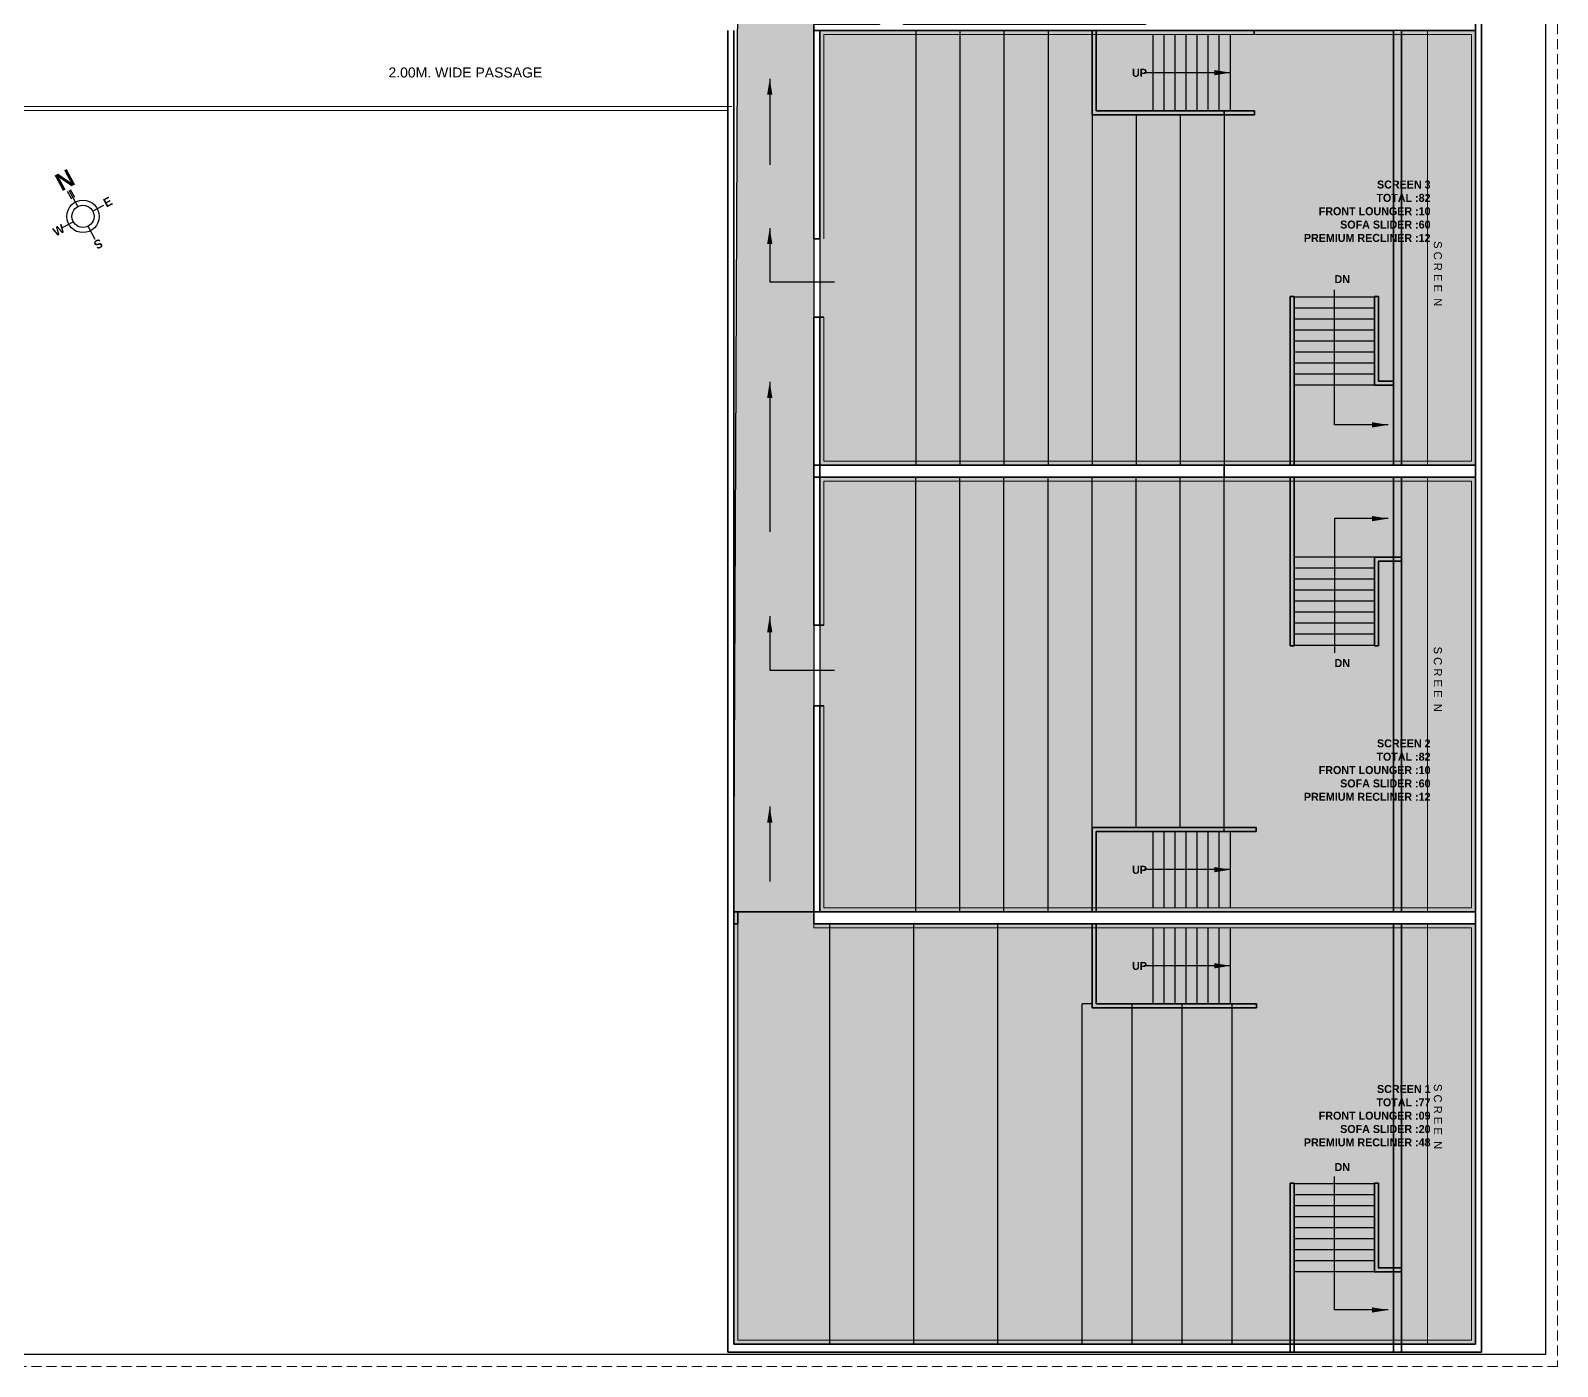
# Model space of a CAD drawing. Header units: feet. Extents: x 1354 to 2117, y 994 to 1430.
# Drawn here: x 1909.07 to 1947.22, y 1086.66 to 1120.03 of the extents above; entities that cross this region are included whole.
import ezdxf
from ezdxf.enums import TextEntityAlignment as Align

# ---------------------------------------------------------------- set-up
doc = ezdxf.new("R2010")
doc.units = ezdxf.units.FT
doc.linetypes.add('HIDDEN', pattern=[0.375, 0.25, -0.125])
for name, color, linetype, lineweight in [('AR-WALLS', 1, 'Continuous', 30), ('door', 42, 'Continuous', 9), ('H', 253, 'Continuous', 5), ('LINE-1-KEY (DCPL)', 253, 'Continuous', 9), ('tex', 7, 'Continuous', 15), ('Text Common_TMOS', 150, 'Continuous', 20), ('wall', 7, 'Continuous', 30), ('Wall_TMOS', 5, 'Continuous', 35), ('WIN', 230, 'Continuous', 9)]:
    doc.layers.add(name, color=color, linetype=linetype, lineweight=lineweight)
doc.layers.add('Layer2', color=240, linetype='Continuous')
doc.styles.add('Arial Narrow', font='arial.ttf')
doc.styles.get("Standard").update_dxf_attribs({"font": 'arial.ttf'})
doc.styles.add('STYLE1', font='arial.ttf')
doc.styles.add('TECHNICBOLD', font='teb_____.pfb', dxfattribs={"height": 0.03})
doc.dimstyles.new('2_Dim_Wrk_Medium_TMOS', dxfattribs={"dimtxt": 0.18, "dimasz": 0.15, "dimexe": 0.18, "dimexo": 0.0625, "dimgap": 0.09, "dimtad": 0, "dimdec": 3, "dimzin": 0, "dimdsep": 46, "dimtxsty": 'STYLE1', "dimblk": 'OPEN90', "dimcen": 0.09, "dimclrd": 256, "dimclre": 256, "dimclrt": 256, "dimazin": 2, "dimtfac": 1, "dimtdec": 3, "dimtofl": 0, "dimtmove": 0, "dimatfit": 3, "dimfxl": 0, "dimtolj": 1, "dimtzin": 0, "dimlwd": -1, "dimlwe": -1, "dimarcsym": 0})

# ---------------------------------------------------------------- blocks, each defined once
blk = doc.blocks.new('_Open90')
at = {"color": 0, "linetype": 'ByBlock', "lineweight": -2}
for p, q in [((0, 0), (-1, 0)), ((-0.5, 0.5), (0, 0)), ((0, 0), (-0.5, -0.5))]:
    blk.add_line(p, q, dxfattribs=at)

msp = doc.modelspace()

# ---------------------------------------------------------------- hatches: boundary and pattern name
at = {"layer": 'AR-WALLS', "ltscale": 0.25}
h = msp.add_hatch(color=7, dxfattribs=at)
h.dxf.hatch_style = 1
h.paths.add_polyline_path([(1926.6442, 1098.0216), (1928.6442, 1098.0216), (1928.6442, 1120.1783), (1930.2852, 1120.1783), (1930.2852, 1120.483), (1930.8852, 1120.483), (1930.8852, 1120.1783), (1936.9276, 1120.1783), (1936.9276, 1125.2846), (1940.5282, 1125.2846), (1940.5282, 1129.4899), (1939.6846, 1129.4899), (1939.6846, 1129.1435), (1939.2346, 1129.1435), (1939.2346, 1126.785), (1926.7653, 1126.785)])
h = msp.add_hatch(color=254, dxfattribs=at)
h.dxf.hatch_style = 1
h.paths.add_polyline_path([(1928.794, 1109.1746), (1945.1776, 1109.1746), (1945.1776, 1120.0283), (1928.794, 1120.0283)])
h = msp.add_hatch(color=254, dxfattribs=at)
h.dxf.hatch_style = 1
h.paths.add_polyline_path([(1928.794, 1098.0216), (1945.1776, 1098.0216), (1945.1776, 1108.8746), (1928.794, 1108.8746)])
h = msp.add_hatch(color=254, dxfattribs=at)
h.dxf.hatch_style = 1
h.paths.add_polyline_path([(1926.6442, 1098.0216), (1928.6442, 1098.0216), (1928.6442, 1097.7216), (1945.1776, 1097.7216), (1945.1776, 1087.2216), (1926.6442, 1087.2216)])

# ---------------------------------------------------------------- linework, layer by layer
at = {"color": 116}
for p, q in [((1931.194, 1120.0276), (1931.194, 1109.1746)), ((1932.294, 1120.0276), (1932.294, 1109.1746)), ((1933.394, 1120.0276), (1933.394, 1109.1746)), ((1934.494, 1120.0276), (1934.494, 1109.1746)), ((1937.1241, 1118.0276), (1937.1241, 1119.9283)), ((1937.3991, 1118.0276), (1937.3991, 1119.9283)), ((1937.6741, 1118.0276), (1937.6741, 1119.9283)), ((1937.9491, 1118.0276), (1937.9491, 1119.9283)), ((1938.2241, 1118.0276), (1938.2241, 1119.9283)), ((1938.4991, 1118.0276), (1938.4991, 1119.9283)), ((1938.7741, 1118.0276), (1938.7741, 1119.9283)), ((1939.0491, 1118.0276), (1939.0491, 1119.9283)), ((1935.594, 1117.9276), (1935.594, 1109.1746)), ((1936.694, 1117.9276), (1936.694, 1109.1746)), ((1937.794, 1117.9276), (1937.794, 1109.1746)), ((1938.894, 1118.0276), (1938.894, 1109.1746)), ((1942.6476, 1113.3746), (1940.6476, 1113.3746)), ((1942.6476, 1113.0996), (1940.6476, 1113.0996)), ((1942.6476, 1112.8246), (1940.6476, 1112.8246)), ((1942.6476, 1112.8246), (1940.6476, 1112.8246)), ((1942.6476, 1112.5496), (1940.6476, 1112.5496)), ((1942.6476, 1112.2746), (1940.6476, 1112.2746)), ((1942.6476, 1111.9996), (1940.6476, 1111.9996)), ((1942.6476, 1111.7246), (1940.6476, 1111.7246)), ((1942.6476, 1111.4496), (1940.6476, 1111.4496)), ((1942.6476, 1111.1746), (1940.6476, 1111.1746)), ((1931.194, 1098.0216), (1931.194, 1108.8746)), ((1932.294, 1098.0216), (1932.294, 1108.8746)), ((1933.394, 1098.0216), (1933.394, 1108.8746)), ((1934.494, 1098.0216), (1934.494, 1108.8746)), ((1935.594, 1100.1216), (1935.594, 1108.8746)), ((1936.694, 1100.1216), (1936.694, 1108.8746)), ((1937.794, 1100.1216), (1937.794, 1108.8746)), ((1938.894, 1100.0216), (1938.894, 1108.8746)), ((1942.6476, 1106.8746), (1940.6476, 1106.8746)), ((1942.6476, 1106.5996), (1940.6476, 1106.5996)), ((1942.6476, 1106.3246), (1940.6476, 1106.3246)), ((1942.6476, 1106.0496), (1940.6476, 1106.0496)), ((1942.6476, 1105.7746), (1940.6476, 1105.7746)), ((1942.6476, 1105.4996), (1940.6476, 1105.4996)), ((1942.6476, 1105.2246), (1940.6476, 1105.2246)), ((1942.6476, 1105.2246), (1940.6476, 1105.2246)), ((1942.6476, 1104.9496), (1940.6476, 1104.9496)), ((1942.6476, 1104.6746), (1940.6476, 1104.6746)), ((1937.1241, 1098.1216), (1937.1241, 1100.0223)), ((1937.3991, 1098.1216), (1937.3991, 1100.0223)), ((1937.6741, 1098.1216), (1937.6741, 1100.0223)), ((1937.9491, 1098.1216), (1937.9491, 1100.0223)), ((1938.2241, 1098.1216), (1938.2241, 1100.0223)), ((1938.4991, 1098.1216), (1938.4991, 1100.0223)), ((1938.7741, 1098.1216), (1938.7741, 1100.0223)), ((1939.0491, 1098.1216), (1939.0491, 1100.0223)), ((1935.594, 1098.0216), (1935.594, 1098.1216)), ((1929.0442, 1087.2216), (1929.0442, 1097.7216)), ((1931.1442, 1087.2216), (1931.1442, 1097.7216)), ((1933.2442, 1087.2216), (1933.2442, 1097.7216)), ((1937.1241, 1095.7216), (1937.1241, 1097.6223)), ((1937.3991, 1095.7216), (1937.3991, 1097.6223)), ((1937.6741, 1095.7216), (1937.6741, 1097.6223)), ((1937.9491, 1095.7216), (1937.9491, 1097.6223)), ((1938.2241, 1095.7216), (1938.2241, 1097.6223)), ((1938.4991, 1095.7216), (1938.4991, 1097.6223)), ((1938.7741, 1095.7216), (1938.7741, 1097.6223)), ((1939.0491, 1095.7216), (1939.0491, 1097.6223)), ((1935.594, 1095.7216), (1935.3442, 1095.7216)), ((1935.3442, 1087.2216), (1935.3442, 1095.7216)), ((1936.5942, 1087.2216), (1936.5942, 1095.7216)), ((1936.5942, 1087.2216), (1936.5942, 1095.7216)), ((1937.8442, 1087.2216), (1937.8442, 1095.7216)), ((1939.0942, 1087.2216), (1939.0942, 1095.7216)), ((1942.6476, 1091.2264), (1940.6476, 1091.2264)), ((1942.6476, 1090.9514), (1940.6476, 1090.9514)), ((1942.6476, 1090.6764), (1940.6476, 1090.6764)), ((1942.6476, 1090.6764), (1940.6476, 1090.6764)), ((1942.6476, 1090.4014), (1940.6476, 1090.4014)), ((1942.6476, 1090.1264), (1940.6476, 1090.1264)), ((1942.6476, 1089.8514), (1940.6476, 1089.8514)), ((1942.6476, 1089.5764), (1940.6476, 1089.5764)), ((1942.6476, 1089.3014), (1940.6476, 1089.3014)), ((1942.6476, 1089.0264), (1940.6476, 1089.0264))]:
    msp.add_line(p, q, dxfattribs=at)
for points in [[(1928.6442, 1098.0216), (1926.6442, 1098.0216), (1926.7653, 1126.785), (1939.2346, 1126.785), (1939.2346, 1129.1435), (1939.6846, 1129.1435), (1939.6846, 1129.4899), (1940.5282, 1129.4899), (1940.5282, 1125.2846), (1936.9276, 1125.2846), (1936.9276, 1120.1783), (1930.8852, 1120.1783), (1930.8852, 1120.483), (1930.2852, 1120.483), (1930.2852, 1120.1783), (1928.6442, 1120.1783), (1928.6442, 1098.0216), (1926.6442, 1098.0216)], [(1926.6442, 1098.0216), (1928.6442, 1098.0216), (1928.6442, 1097.7216), (1945.1776, 1097.7216), (1945.1776, 1087.2216), (1926.6442, 1087.2216), (1926.6442, 1098.0216)]]:
    msp.add_lwpolyline(points)
for points in [[(1928.794, 1109.1746), (1945.1776, 1109.1746), (1945.1776, 1120.0283), (1928.794, 1120.0283)], [(1928.794, 1098.0216), (1945.1776, 1098.0216), (1945.1776, 1108.8746), (1928.794, 1108.8746)]]:
    msp.add_lwpolyline(points, close=True)
at = {"layer": 'door'}
for p, q in [((1928.6442, 1114.8276), (1928.6442, 1112.8746)), ((1928.6442, 1105.1746), (1928.6442, 1103.1616)), ((1928.6442, 1098.0216), (1926.7442, 1098.0216))]:
    msp.add_line(p, q, dxfattribs=at)
at = {"layer": 'H', "linetype": 'HIDDEN'}
msp.add_lwpolyline([(1865.7271, 1152.064), (1947.2222, 1152.064), (1947.2222, 1086.6636), (1865.7271, 1086.6636)], close=True, dxfattribs=at)
at = {"layer": 'LINE-1-KEY (DCPL)'}
msp.add_line((1928.6442, 1097.7216), (1928.6442, 1097.6216), dxfattribs=at)
for points in [[(1928.894, 1114.8276), (1928.894, 1119.9283), (1945.0776, 1119.9283), (1945.0776, 1109.2746), (1928.894, 1109.2746), (1928.894, 1112.8746)], [(1928.894, 1105.1746), (1928.894, 1108.7746), (1945.0776, 1108.7746), (1945.0776, 1098.1216), (1928.894, 1098.1216), (1928.894, 1103.1616)], [(1928.6442, 1097.6216), (1945.0776, 1097.6216), (1945.0776, 1087.3216), (1926.7442, 1087.3216), (1926.7442, 1097.7216)]]:
    msp.add_lwpolyline(points, dxfattribs=at)
at = {"layer": 'wall'}
for p, q in [((1910.1016, 1115.8184), (1909.998, 1116.0112)), ((1910.2513, 1115.6317), (1910.0365, 1116.0319)), ((1910.1785, 1115.8597), (1910.075, 1116.0526)), ((1910.896, 1115.6629), (1910.6269, 1115.5185)), ((1909.8689, 1115.1117), (1910.1381, 1115.2561)), ((1910.6914, 1114.8116), (1910.5136, 1115.1429))]:
    msp.add_line(p, q, dxfattribs=at)
msp.add_lwpolyline([(1866.0271, 1151.764), (1946.9222, 1151.764), (1946.9222, 1086.9636), (1866.0271, 1086.9636)], close=True, dxfattribs=at)
for radius in [0.4048, 0.2774]:
    msp.add_circle((1910.3825, 1115.3873), radius, dxfattribs=at)
at = {"layer": 'Wall_TMOS'}
for p, q in [((1945.3276, 1087.0216), (1945.3276, 1125.2846)), ((1928.6442, 1120.1783), (1928.6442, 1114.8276)), ((1926.4942, 1118.0282), (1926.4942, 1120.0326)), ((1926.6442, 1118.1782), (1926.6442, 1120.0326)), ((1928.644, 1120.0283), (1943.1276, 1120.0283)), ((1928.794, 1114.8276), (1928.794, 1120.0283)), ((1935.594, 1120.0276), (1935.594, 1117.9276)), ((1935.694, 1120.0276), (1935.694, 1118.0276)), ((1939.6444, 1119.9283), (1939.6442, 1120.0283)), ((1943.1276, 1109.1746), (1943.1276, 1120.0283)), ((1943.3276, 1120.0283), (1945.1776, 1120.0283)), ((1943.3276, 1109.1746), (1943.3276, 1120.0283)), ((1945.1776, 1087.2216), (1945.1776, 1120.0283)), ((1926.6442, 1087.2216), (1926.6442, 1118.1782)), ((1926.4942, 1087.0216), (1926.4942, 1118.0282)), ((1939.6493, 1117.9276), (1935.594, 1117.9276)), ((1939.6491, 1118.0276), (1935.694, 1118.0276)), ((1938.894, 1117.9276), (1938.894, 1118.0276)), ((1939.6493, 1117.9276), (1939.6491, 1118.0276)), ((1928.6442, 1114.8276), (1928.6442, 1117.5276)), ((1928.6442, 1114.8276), (1928.794, 1114.8276)), ((1940.5476, 1109.1746), (1940.5476, 1113.3871)), ((1940.6476, 1113.3871), (1940.5476, 1113.3871)), ((1940.6476, 1109.1746), (1940.6476, 1113.3871)), ((1942.7476, 1113.3871), (1942.6476, 1113.3871)), ((1942.7476, 1111.6776), (1942.7476, 1113.3871)), ((1928.6442, 1112.8746), (1928.6442, 1105.1746)), ((1928.6442, 1105.1746), (1928.6442, 1112.8746)), ((1928.894, 1112.8746), (1928.6442, 1112.8746)), ((1928.794, 1105.1746), (1928.794, 1112.8746)), ((1945.1776, 1109.1746), (1928.6442, 1109.1746)), ((1938.894, 1108.8746), (1938.894, 1109.1746)), ((1945.1776, 1108.8746), (1928.6442, 1108.8746)), ((1940.5476, 1108.8746), (1940.5476, 1104.662)), ((1940.6476, 1108.8746), (1940.6476, 1104.662)), ((1943.1276, 1098.0216), (1943.1276, 1108.8746)), ((1943.3276, 1098.0216), (1943.3276, 1108.8746)), ((1942.7476, 1106.3715), (1942.7476, 1104.662)), ((1928.894, 1105.1746), (1928.6442, 1105.1746)), ((1940.6476, 1104.662), (1940.5476, 1104.662)), ((1942.7476, 1104.662), (1942.6476, 1104.662)), ((1928.6442, 1103.1616), (1928.6442, 1098.0216)), ((1928.6442, 1097.7216), (1928.6442, 1103.1616)), ((1928.894, 1103.1616), (1928.6442, 1103.1616)), ((1928.794, 1098.0216), (1928.794, 1103.1616)), ((1935.594, 1098.0216), (1935.594, 1100.1216)), ((1939.6928, 1100.1216), (1935.594, 1100.1216)), ((1935.694, 1098.0216), (1935.694, 1100.0216)), ((1939.6928, 1100.0216), (1935.694, 1100.0216)), ((1939.6928, 1100.1216), (1939.6928, 1100.0216)), ((1926.7442, 1098.0216), (1926.6442, 1098.0216)), ((1926.7442, 1097.7216), (1926.7442, 1098.0216)), ((1945.1776, 1098.0216), (1928.6442, 1098.0216)), ((1926.7442, 1097.7216), (1926.6442, 1097.7216)), ((1945.1776, 1097.7216), (1928.6442, 1097.7216)), ((1935.594, 1097.7216), (1935.594, 1095.6216)), ((1935.694, 1097.7216), (1935.694, 1095.7216)), ((1943.1276, 1087.0216), (1943.1276, 1097.7216)), ((1943.3276, 1087.0216), (1943.3276, 1097.7216)), ((1939.7036, 1095.7216), (1935.694, 1095.7216)), ((1939.7038, 1095.6216), (1939.7036, 1095.7216)), ((1939.7038, 1095.6216), (1935.594, 1095.6216)), ((1940.5476, 1087.0264), (1940.5476, 1091.239)), ((1940.6476, 1091.239), (1940.5476, 1091.239)), ((1940.6476, 1087.0264), (1940.6476, 1091.239)), ((1942.7476, 1091.239), (1942.6476, 1091.239)), ((1942.7476, 1089.5295), (1942.7476, 1091.239)), ((1945.3276, 1087.0216), (1926.4942, 1087.0216)), ((1945.1776, 1087.2216), (1926.6442, 1087.2216))]:
    msp.add_line(p, q, dxfattribs=at)
at = {"layer": 'Wall_TMOS', "lineweight": 0}
for p, q in [((1943.9776, 1109.1746), (1943.9776, 1120.0283)), ((1943.9776, 1098.0216), (1943.9776, 1108.8746)), ((1943.9776, 1087.2216), (1943.9776, 1097.7216))]:
    msp.add_line(p, q, dxfattribs=at)
at = {"layer": 'Wall_TMOS'}
for points in [[(1936.9276, 1125.2846), (1936.9276, 1125.0791), (1937.0776, 1125.0791), (1937.0776, 1125.0791), (1945.1776, 1125.0791), (1945.1776, 1109.1746), (1928.794, 1109.1746), (1928.794, 1112.8746)], [(1928.794, 1114.8276), (1928.794, 1120.0283)], [(1943.1276, 1111.1746), (1942.6476, 1111.1746), (1942.6476, 1113.3871)], [(1943.1276, 1111.2746), (1942.7476, 1111.2746), (1942.7476, 1113.3871)], [(1928.794, 1105.1746), (1928.794, 1108.8746), (1945.1776, 1108.8746), (1945.1776, 1098.0216), (1928.794, 1098.0216), (1928.794, 1103.1616)], [(1943.3276, 1106.8746), (1942.6476, 1106.8746), (1942.6476, 1104.662)], [(1943.3276, 1106.7746), (1942.7476, 1106.7746), (1942.7476, 1104.662)], [(1943.3276, 1089.0264), (1942.6476, 1089.0264), (1942.6476, 1091.239)], [(1943.3276, 1089.1264), (1942.7476, 1089.1264), (1942.7476, 1091.239)]]:
    msp.add_lwpolyline(points, dxfattribs=at)
at = {"layer": 'WIN'}
for p, q in [((1889.9367, 1118.1326), (1926.5942, 1118.1326)), ((1889.9367, 1118.0326), (1926.4942, 1118.0326))]:
    msp.add_line(p, q, dxfattribs=at)

# ---------------------------------------------------------------- texts
at = {"style": 'TECHNICBOLD'}
for s, height, rotation, p in [('N', 0.4368, 28.22088, (1910.0329, 1116.1059)), ('E', 0.2184, 28.22088, (1911.0541, 1115.6533)), ('W', 0.2184, 28.22088, (1909.8288, 1114.9471)), ('S', 0.2184, 208.22088, (1910.7153, 1114.794))]:
    msp.add_text(s, height=height, rotation=rotation, dxfattribs=at).set_placement(p, align=Align.CENTER)
at = {"layer": 'tex', "attachment_point": 9}
for s, insert, char_height, width in [('2.00M. WIDE PASSAGE', (1921.8581, 1118.8541), 0.25, 6.383345), ('{\\fCentury Gothic|b1|i0|c0|p34;UP}', (1936.9651, 1118.8713), 0.2, 0.749532), ('{\\fCentury Gothic|b1|i0|c0|p34;SCREEN 3}\\P{\\fCentury Gothic|b1|i0|c0|p34;TOTAL :82}\\P{\\fCentury Gothic|b1|i0|c0|p34;FRONT LOUNGER :10}\\P{\\fCentury Gothic|b1|i0|c0|p34;SOFA SLIDER :60}\\P{\\fCentury Gothic|b1|i0|c0|p34;PREMIUM RECLINER :12}', (1944.0514, 1114.748), 0.2, 5.721398), ('{\\fCentury Gothic|b1|i0|c0|p34;DN}', (1942.0392, 1113.7214), 0.2, 0.749532), ('{\\fCentury Gothic|b1|i0|c0|p34;DN}', (1942.0392, 1104.1318), 0.2, 0.749532), ('{\\fCentury Gothic|b1|i0|c0|p34;SCREEN 2}\\P{\\fCentury Gothic|b1|i0|c0|p34;TOTAL :82}\\P{\\fCentury Gothic|b1|i0|c0|p34;FRONT LOUNGER :10}\\P{\\fCentury Gothic|b1|i0|c0|p34;SOFA SLIDER :60}\\P{\\fCentury Gothic|b1|i0|c0|p34;PREMIUM RECLINER :12}', (1944.0514, 1100.7894), 0.2, 5.721398), ('{\\fCentury Gothic|b1|i0|c0|p34;UP}', (1936.9651, 1098.9653), 0.2, 0.749532), ('{\\fCentury Gothic|b1|i0|c0|p34;UP}', (1936.9651, 1096.5653), 0.2, 0.749532), ('{\\fCentury Gothic|b1|i0|c0|p34;SCREEN 1}\\P{\\fCentury Gothic|b1|i0|c0|p34;TOTAL :77}\\P{\\fCentury Gothic|b1|i0|c0|p34;FRONT LOUNGER :09}\\P{\\fCentury Gothic|b1|i0|c0|p34;SOFA SLIDER :20}\\P{\\fCentury Gothic|b1|i0|c0|p34;PREMIUM RECLINER :48}', (1944.0514, 1092.1577), 0.2, 5.721398), ('{\\fCentury Gothic|b1|i0|c0|p34;DN}', (1942.0392, 1091.5428), 0.2, 0.749532)]:
    msp.add_mtext(s, dxfattribs=dict(at, insert=insert, char_height=char_height, width=width))
at = {"layer": 'Text Common_TMOS', "char_height": 0.2, "width": 2.516362, "attachment_point": 1, "rotation": 270, "style": 'Arial Narrow'}
for insert in [(1944.3339, 1115.2202), (1944.3339, 1105.0915), (1944.3339, 1094.1682)]:
    msp.add_mtext('{\\fArial|b0|i0|c0|p34;\\W5.77498; }S C R E E  N', dxfattribs=dict(at, insert=insert))

# ---------------------------------------------------------------- leaders
at = {"layer": 'Layer2'}
for points in [[(1939.0491, 1118.9779), (1936.898, 1118.9779)], [(1927.5413, 1118.8271), (1927.5413, 1116.676)], [(1927.5413, 1115.0978), (1927.5413, 1113.7555), (1929.1574, 1113.7555)], [(1942.99, 1110.1807), (1941.6476, 1110.1807), (1941.6476, 1113.5582)], [(1927.5413, 1111.2523), (1927.5413, 1107.5084)], [(1942.99, 1107.8398), (1941.6476, 1107.8398), (1941.6476, 1104.4909)], [(1927.5413, 1105.4009), (1927.5413, 1104.0586), (1929.1574, 1104.0586)], [(1927.5413, 1100.6454), (1927.5413, 1098.7734)], [(1939.0491, 1099.0719), (1936.898, 1099.0719)], [(1939.0491, 1096.6719), (1936.898, 1096.6719)], [(1942.99, 1088.0743), (1941.6476, 1088.0743), (1941.6476, 1091.4101)]]:
    msp.add_leader(points, dimstyle='2_Dim_Wrk_Medium_TMOS', override={"dimasz": 0.4, "dimfxl": 0.125}, dxfattribs=at)

doc.saveas('drawing.dxf')
